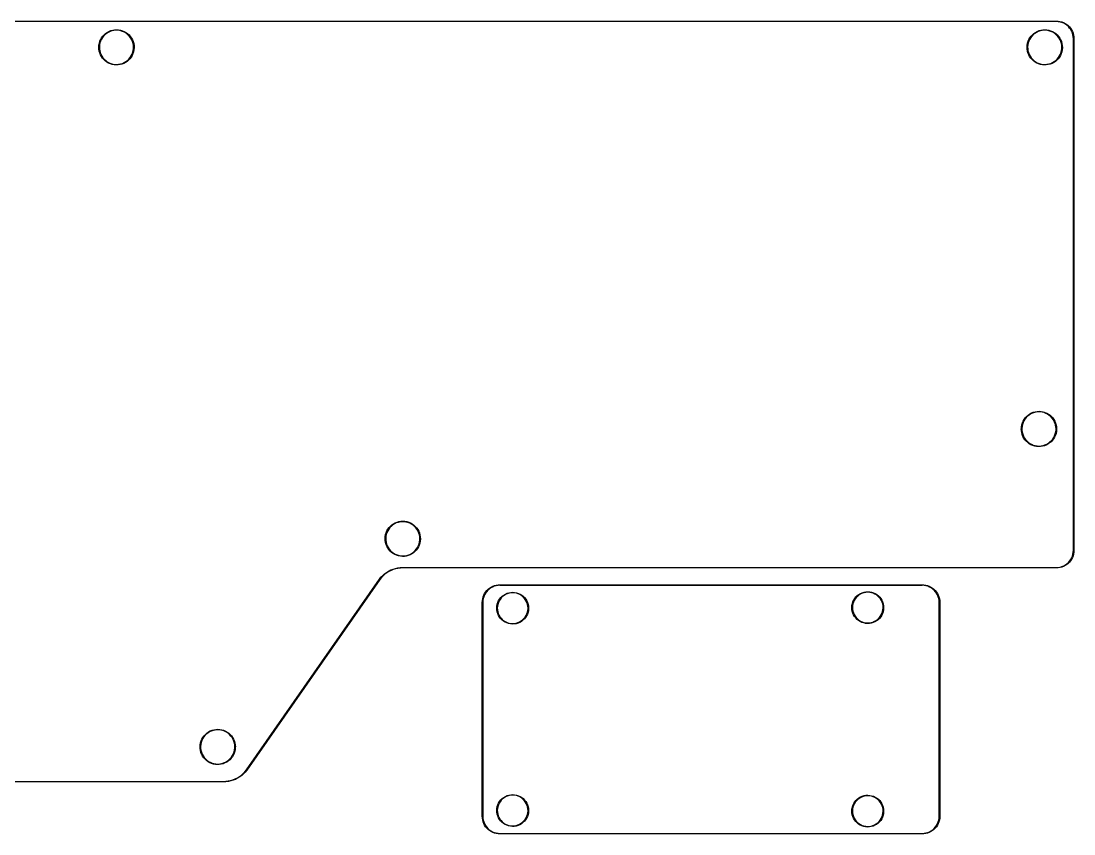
# Model space of a CAD drawing. Extents: x 26 to 390, y -198 to -57.
# Drawn here: x 208 to 390.1, y -198.1 to -57.5 of the extents above; entities that cross this region are included whole.
import ezdxf

# ---------------------------------------------------------------- set-up
doc = ezdxf.new("R2010")
doc.units = 0
doc.layers.add('BLACK', color=7, linetype='CONTINUOUS')

msp = doc.modelspace()

# ---------------------------------------------------------------- linework, layer by layer
at = {"layer": 'BLACK', "linetype": 'CONTINUOUS'}
for p, q in [((29, -57.45), (387, -57.45)), ((387, -57.55), (29, -57.55)), ((387, -57.45), (387.319, -57.4667)), ((387.01, -57.5459), (387, -57.55)), ((387.331, -57.5639), (387.01, -57.5459)), ((387.319, -57.4667), (387.634, -57.5166)), ((387.657, -57.6194), (387.331, -57.5639)), ((387.634, -57.5166), (387.943, -57.5993)), ((387.976, -57.7112), (387.657, -57.6194)), ((387.943, -57.5993), (388.241, -57.7137)), ((388.282, -57.838), (387.976, -57.7112)), ((388.241, -57.7137), (388.525, -57.8586)), ((388.572, -57.9982), (388.282, -57.838)), ((388.525, -57.8586), (388.793, -58.0325)), ((388.842, -58.19), (388.572, -57.9982)), ((388.793, -58.0325), (389.041, -58.2334)), ((389.089, -58.4107), (388.842, -58.19)), ((389.041, -58.2334), (389.267, -58.4592)), ((221.936, -60.3478), (222.136, -60.0723)), ((222.283, -60.0458), (222.074, -60.3135)), ((222.136, -60.0723), (222.366, -59.8209)), ((222.523, -59.804), (222.283, -60.0458)), ((222.366, -59.8209), (222.622, -59.5966)), ((222.788, -59.5913), (222.523, -59.804)), ((222.622, -59.5966), (222.902, -59.4022)), ((223.076, -59.4105), (222.788, -59.5913)), ((222.902, -59.4022), (223.201, -59.2403)), ((223.383, -59.2641), (223.076, -59.4105)), ((223.201, -59.2403), (223.517, -59.1127)), ((223.705, -59.1539), (223.383, -59.2641)), ((223.517, -59.1127), (223.845, -59.0211)), ((224.038, -59.0814), (223.705, -59.1539)), ((223.845, -59.0211), (224.181, -58.9667)), ((224.376, -59.0476), (224.038, -59.0814)), ((224.181, -58.9667), (224.521, -58.9501)), ((224.716, -59.0529), (224.376, -59.0476)), ((224.521, -58.9501), (224.861, -58.9715)), ((225.054, -59.0973), (224.716, -59.0529)), ((224.861, -58.9715), (225.196, -59.0306)), ((225.384, -59.1802), (225.054, -59.0973)), ((225.196, -59.0306), (225.523, -59.1267)), ((225.702, -59.3005), (225.384, -59.1802)), ((225.523, -59.1267), (225.837, -59.2587)), ((226.004, -59.4565), (225.702, -59.3005)), ((225.837, -59.2587), (226.134, -59.4248)), ((226.287, -59.6463), (226.004, -59.4565)), ((226.134, -59.4248), (226.411, -59.623)), ((226.545, -59.8672), (226.287, -59.6463)), ((226.411, -59.623), (226.664, -59.8509)), ((226.777, -60.1164), (226.545, -59.8672)), ((226.664, -59.8509), (226.89, -60.1055)), ((382.436, -60.3478), (382.636, -60.0723)), ((382.783, -60.0458), (382.574, -60.3135)), ((382.636, -60.0723), (382.866, -59.8209)), ((383.023, -59.804), (382.783, -60.0458)), ((382.866, -59.8209), (383.122, -59.5966)), ((383.288, -59.5913), (383.023, -59.804)), ((383.122, -59.5966), (383.402, -59.4022)), ((383.576, -59.4105), (383.288, -59.5913)), ((383.402, -59.4022), (383.701, -59.2403)), ((383.883, -59.2641), (383.576, -59.4105)), ((383.701, -59.2403), (384.017, -59.1127)), ((384.205, -59.1539), (383.883, -59.2641)), ((384.017, -59.1127), (384.345, -59.0211)), ((384.538, -59.0814), (384.205, -59.1539)), ((384.345, -59.0211), (384.681, -58.9667)), ((384.876, -59.0476), (384.538, -59.0814)), ((384.681, -58.9667), (385.021, -58.9501)), ((385.216, -59.0529), (384.876, -59.0476)), ((385.021, -58.9501), (385.361, -58.9715)), ((385.554, -59.0973), (385.216, -59.0529)), ((385.361, -58.9715), (385.696, -59.0306)), ((385.884, -59.1802), (385.554, -59.0973)), ((385.696, -59.0306), (386.023, -59.1267)), ((386.202, -59.3005), (385.884, -59.1802)), ((386.023, -59.1267), (386.337, -59.2587)), ((386.504, -59.4565), (386.202, -59.3005)), ((386.337, -59.2587), (386.634, -59.4248)), ((386.787, -59.6463), (386.504, -59.4565)), ((386.634, -59.4248), (386.911, -59.623)), ((387.045, -59.8672), (386.787, -59.6463)), ((386.911, -59.623), (387.164, -59.8509)), ((387.277, -60.1164), (387.045, -59.8672)), ((387.164, -59.8509), (387.39, -60.1055)), ((389.31, -58.6578), (389.089, -58.4107)), ((389.267, -58.4592), (389.468, -58.7073)), ((389.502, -58.928), (389.31, -58.6578)), ((389.468, -58.7073), (389.641, -58.975)), ((389.662, -59.218), (389.502, -58.928)), ((389.641, -58.975), (389.786, -59.2595)), ((389.789, -59.5241), (389.662, -59.218)), ((389.786, -59.2595), (389.901, -59.5575)), ((389.881, -59.8425), (389.789, -59.5241)), ((389.936, -60.1692), (389.881, -59.8425)), ((389.901, -59.5575), (389.983, -59.8659)), ((389.983, -59.8659), (390.033, -60.1812)), ((221.454, -61.9072), (221.474, -61.6177)), ((221.474, -61.6177), (221.536, -61.2828)), ((221.536, -61.2828), (221.634, -60.9568)), ((221.577, -61.5683), (221.546, -61.9072)), ((221.646, -61.2352), (221.577, -61.5683)), ((221.634, -60.9568), (221.768, -60.6439)), ((221.753, -60.9122), (221.646, -61.2352)), ((221.896, -60.6036), (221.753, -60.9122)), ((221.768, -60.6439), (221.936, -60.3478)), ((222.074, -60.3135), (221.896, -60.6036)), ((226.978, -60.3906), (226.777, -60.1164)), ((226.89, -60.1055), (227.087, -60.3837)), ((227.147, -60.6861), (226.978, -60.3906)), ((227.087, -60.3837), (227.251, -60.6821)), ((227.28, -60.999), (227.147, -60.6861)), ((227.251, -60.6821), (227.38, -60.997)), ((227.377, -61.3252), (227.28, -60.999)), ((227.435, -61.6604), (227.377, -61.3252)), ((227.38, -60.997), (227.474, -61.3243)), ((227.455, -62), (227.435, -61.6604)), ((227.474, -61.3243), (227.531, -61.66)), ((227.531, -61.66), (227.55, -62)), ((381.954, -61.9072), (381.974, -61.6177)), ((381.974, -61.6177), (382.036, -61.2828)), ((382.036, -61.2828), (382.134, -60.9568)), ((382.077, -61.5683), (382.046, -61.9072)), ((382.146, -61.2352), (382.077, -61.5683)), ((382.134, -60.9568), (382.268, -60.6439)), ((382.253, -60.9122), (382.146, -61.2352)), ((382.396, -60.6036), (382.253, -60.9122)), ((382.268, -60.6439), (382.436, -60.3478)), ((382.574, -60.3135), (382.396, -60.6036)), ((387.478, -60.3906), (387.277, -60.1164)), ((387.39, -60.1055), (387.587, -60.3837)), ((387.647, -60.6861), (387.478, -60.3906)), ((387.587, -60.3837), (387.751, -60.6821)), ((387.78, -60.999), (387.647, -60.6861)), ((387.751, -60.6821), (387.88, -60.997)), ((387.877, -61.3252), (387.78, -60.999)), ((387.935, -61.6604), (387.877, -61.3252)), ((387.88, -60.997), (387.974, -61.3243)), ((387.955, -62), (387.935, -61.6604)), ((387.974, -61.3243), (388.031, -61.66)), ((388.031, -61.66), (388.05, -62)), ((389.954, -60.4901), (389.936, -60.1692)), ((389.95, -60.5), (389.954, -60.4901)), ((389.95, -149), (389.95, -60.5)), ((390.033, -60.1812), (390.05, -60.5)), ((390.05, -60.5), (390.05, -149)), ((221.45, -61.9574), (221.454, -61.9072)), ((221.465, -62.2976), (221.45, -61.9574)), ((221.517, -62.6341), (221.465, -62.2976)), ((221.606, -62.9627), (221.517, -62.6341)), ((221.546, -61.9072), (221.555, -62.2473)), ((221.555, -62.2473), (221.603, -62.5841)), ((221.603, -62.5841), (221.69, -62.9131)), ((221.731, -63.2793), (221.606, -62.9627)), ((221.69, -62.9131), (221.813, -63.2301)), ((221.891, -63.58), (221.731, -63.2793)), ((221.813, -63.2301), (221.972, -63.5308)), ((222.084, -63.8609), (221.891, -63.58)), ((221.972, -63.5308), (222.165, -63.8111)), ((227.04, -63.6878), (226.836, -63.9605)), ((226.872, -63.7618), (227.059, -63.4775)), ((227.213, -63.3941), (227.04, -63.6878)), ((227.059, -63.4775), (227.212, -63.1736)), ((227.212, -63.1736), (227.329, -62.8541)), ((227.351, -63.0831), (227.213, -63.3941)), ((227.329, -62.8541), (227.408, -62.5233)), ((227.454, -62.7585), (227.351, -63.0831)), ((227.408, -62.5233), (227.449, -62.1855)), ((227.449, -62.1855), (227.455, -62)), ((227.52, -62.4245), (227.454, -62.7585)), ((227.549, -62.0852), (227.52, -62.4245)), ((227.55, -62), (227.549, -62.0852)), ((381.95, -61.9574), (381.954, -61.9072)), ((381.965, -62.2976), (381.95, -61.9574)), ((382.017, -62.6341), (381.965, -62.2976)), ((382.106, -62.9627), (382.017, -62.6341)), ((382.046, -61.9072), (382.055, -62.2473)), ((382.055, -62.2473), (382.103, -62.5841)), ((382.103, -62.5841), (382.19, -62.9131)), ((382.231, -63.2793), (382.106, -62.9627)), ((382.19, -62.9131), (382.313, -63.2301)), ((382.391, -63.58), (382.231, -63.2793)), ((382.313, -63.2301), (382.472, -63.5308)), ((382.584, -63.8609), (382.391, -63.58)), ((382.472, -63.5308), (382.665, -63.8111)), ((387.54, -63.6878), (387.336, -63.9605)), ((387.372, -63.7618), (387.559, -63.4775)), ((387.713, -63.3941), (387.54, -63.6878)), ((387.559, -63.4775), (387.712, -63.1736)), ((387.712, -63.1736), (387.829, -62.8541)), ((387.851, -63.0831), (387.713, -63.3941)), ((387.829, -62.8541), (387.908, -62.5233)), ((387.954, -62.7585), (387.851, -63.0831)), ((387.908, -62.5233), (387.949, -62.1855)), ((387.949, -62.1855), (387.955, -62)), ((388.02, -62.4245), (387.954, -62.7585)), ((388.049, -62.0852), (388.02, -62.4245)), ((388.05, -62), (388.049, -62.0852)), ((222.306, -64.1187), (222.084, -63.8609)), ((222.165, -63.8111), (222.389, -64.0675)), ((222.556, -64.3501), (222.306, -64.1187)), ((222.389, -64.0675), (222.64, -64.2965)), ((222.83, -64.5521), (222.556, -64.3501)), ((222.64, -64.2965), (222.917, -64.495)), ((223.125, -64.7224), (222.83, -64.5521)), ((222.917, -64.495), (223.214, -64.6604)), ((223.437, -64.8587), (223.125, -64.7224)), ((223.214, -64.6604), (223.528, -64.7906)), ((223.762, -64.9594), (223.437, -64.8587)), ((223.528, -64.7906), (223.855, -64.8838)), ((224.097, -65.0232), (223.762, -64.9594)), ((223.855, -64.8838), (224.191, -64.9388)), ((224.436, -65.0493), (224.097, -65.0232)), ((224.191, -64.9388), (224.531, -64.9548)), ((224.776, -65.0374), (224.436, -65.0493)), ((224.531, -64.9548), (224.87, -64.9317)), ((225.113, -64.9877), (224.776, -65.0374)), ((224.87, -64.9317), (225.205, -64.8697)), ((225.443, -64.9007), (225.113, -64.9877)), ((225.205, -64.8697), (225.53, -64.7697)), ((225.76, -64.7776), (225.443, -64.9007)), ((225.53, -64.7697), (225.842, -64.6329)), ((226.062, -64.6198), (225.76, -64.7776)), ((225.842, -64.6329), (226.135, -64.4613)), ((226.344, -64.4294), (226.062, -64.6198)), ((226.135, -64.4613), (226.407, -64.257)), ((226.603, -64.2087), (226.344, -64.4294)), ((226.407, -64.257), (226.654, -64.0228)), ((226.836, -63.9605), (226.603, -64.2087)), ((226.654, -64.0228), (226.872, -63.7618)), ((382.806, -64.1187), (382.584, -63.8609)), ((382.665, -63.8111), (382.889, -64.0675)), ((383.056, -64.3501), (382.806, -64.1187)), ((382.889, -64.0675), (383.14, -64.2965)), ((383.33, -64.5521), (383.056, -64.3501)), ((383.14, -64.2965), (383.417, -64.495)), ((383.625, -64.7224), (383.33, -64.5521)), ((383.417, -64.495), (383.714, -64.6604)), ((383.937, -64.8587), (383.625, -64.7224)), ((383.714, -64.6604), (384.028, -64.7906)), ((384.262, -64.9594), (383.937, -64.8587)), ((384.028, -64.7906), (384.355, -64.8838)), ((384.597, -65.0232), (384.262, -64.9594)), ((384.355, -64.8838), (384.691, -64.9388)), ((384.936, -65.0493), (384.597, -65.0232)), ((384.691, -64.9388), (385.031, -64.9548)), ((385.276, -65.0374), (384.936, -65.0493)), ((385.031, -64.9548), (385.37, -64.9317)), ((385.613, -64.9877), (385.276, -65.0374)), ((385.37, -64.9317), (385.705, -64.8697)), ((385.943, -64.9007), (385.613, -64.9877)), ((385.705, -64.8697), (386.03, -64.7697)), ((386.26, -64.7776), (385.943, -64.9007)), ((386.03, -64.7697), (386.342, -64.6329)), ((386.562, -64.6198), (386.26, -64.7776)), ((386.342, -64.6329), (386.635, -64.4613)), ((386.844, -64.4294), (386.562, -64.6198)), ((386.635, -64.4613), (386.907, -64.257)), ((387.103, -64.2087), (386.844, -64.4294)), ((386.907, -64.257), (387.154, -64.0228)), ((387.336, -63.9605), (387.103, -64.2087)), ((387.154, -64.0228), (387.372, -63.7618)), ((381.866, -125.821), (382.122, -125.597)), ((382.288, -125.591), (382.023, -125.804)), ((382.122, -125.597), (382.402, -125.402)), ((382.576, -125.411), (382.288, -125.591)), ((382.402, -125.402), (382.701, -125.24)), ((382.883, -125.264), (382.576, -125.411)), ((382.701, -125.24), (383.017, -125.113)), ((383.205, -125.154), (382.883, -125.264)), ((383.017, -125.113), (383.345, -125.021)), ((383.538, -125.081), (383.205, -125.154)), ((383.345, -125.021), (383.681, -124.967)), ((383.876, -125.048), (383.538, -125.081)), ((383.681, -124.967), (384.021, -124.95)), ((384.216, -125.053), (383.876, -125.048)), ((384.021, -124.95), (384.361, -124.971)), ((384.554, -125.097), (384.216, -125.053)), ((384.361, -124.971), (384.696, -125.031)), ((384.884, -125.18), (384.554, -125.097)), ((384.696, -125.031), (385.023, -125.127)), ((385.202, -125.3), (384.884, -125.18)), ((385.023, -125.127), (385.337, -125.259)), ((385.504, -125.457), (385.202, -125.3)), ((385.337, -125.259), (385.634, -125.425)), ((385.787, -125.646), (385.504, -125.457)), ((385.634, -125.425), (385.911, -125.623)), ((380.974, -127.618), (381.036, -127.283)), ((381.036, -127.283), (381.134, -126.957)), ((381.146, -127.235), (381.077, -127.568)), ((381.134, -126.957), (381.268, -126.644)), ((381.253, -126.912), (381.146, -127.235)), ((381.396, -126.604), (381.253, -126.912)), ((381.268, -126.644), (381.436, -126.348)), ((381.574, -126.314), (381.396, -126.604)), ((381.436, -126.348), (381.636, -126.072)), ((381.783, -126.046), (381.574, -126.314)), ((381.636, -126.072), (381.866, -125.821)), ((382.023, -125.804), (381.783, -126.046)), ((386.045, -125.867), (385.787, -125.646)), ((385.911, -125.623), (386.164, -125.851)), ((386.277, -126.116), (386.045, -125.867)), ((386.164, -125.851), (386.39, -126.105)), ((386.478, -126.391), (386.277, -126.116)), ((386.39, -126.105), (386.587, -126.384)), ((386.647, -126.686), (386.478, -126.391)), ((386.587, -126.384), (386.751, -126.682)), ((386.78, -126.999), (386.647, -126.686)), ((386.751, -126.682), (386.88, -126.997)), ((386.877, -127.325), (386.78, -126.999)), ((386.935, -127.66), (386.877, -127.325)), ((386.88, -126.997), (386.974, -127.324)), ((386.974, -127.324), (387.031, -127.66)), ((380.95, -127.957), (380.954, -127.907)), ((380.965, -128.298), (380.95, -127.957)), ((380.954, -127.907), (380.974, -127.618)), ((381.017, -128.634), (380.965, -128.298)), ((381.106, -128.963), (381.017, -128.634)), ((381.077, -127.568), (381.046, -127.907)), ((381.046, -127.907), (381.055, -128.247)), ((381.055, -128.247), (381.103, -128.584)), ((381.103, -128.584), (381.19, -128.913)), ((381.231, -129.279), (381.106, -128.963)), ((381.19, -128.913), (381.313, -129.23)), ((381.313, -129.23), (381.472, -129.531)), ((386.559, -129.477), (386.712, -129.174)), ((386.712, -129.174), (386.829, -128.854)), ((386.851, -129.083), (386.713, -129.394)), ((386.829, -128.854), (386.908, -128.523)), ((386.954, -128.759), (386.851, -129.083)), ((386.908, -128.523), (386.949, -128.186)), ((386.955, -128), (386.935, -127.66)), ((386.949, -128.186), (386.955, -128)), ((387.02, -128.424), (386.954, -128.759)), ((387.049, -128.085), (387.02, -128.424)), ((387.031, -127.66), (387.05, -128)), ((387.05, -128), (387.049, -128.085)), ((381.391, -129.58), (381.231, -129.279)), ((381.584, -129.861), (381.391, -129.58)), ((381.472, -129.531), (381.665, -129.811)), ((381.806, -130.119), (381.584, -129.861)), ((381.665, -129.811), (381.889, -130.068)), ((382.056, -130.35), (381.806, -130.119)), ((381.889, -130.068), (382.14, -130.296)), ((382.33, -130.552), (382.056, -130.35)), ((382.14, -130.296), (382.417, -130.495)), ((382.625, -130.722), (382.33, -130.552)), ((382.417, -130.495), (382.714, -130.66)), ((382.937, -130.859), (382.625, -130.722)), ((382.714, -130.66), (383.028, -130.791)), ((383.262, -130.959), (382.937, -130.859)), ((383.028, -130.791), (383.355, -130.884)), ((383.597, -131.023), (383.262, -130.959)), ((383.355, -130.884), (383.691, -130.939)), ((383.936, -131.049), (383.597, -131.023)), ((383.691, -130.939), (384.031, -130.955)), ((384.276, -131.037), (383.936, -131.049)), ((384.031, -130.955), (384.37, -130.932)), ((384.613, -130.988), (384.276, -131.037)), ((384.37, -130.932), (384.705, -130.87)), ((384.943, -130.901), (384.613, -130.988)), ((384.705, -130.87), (385.03, -130.77)), ((385.26, -130.778), (384.943, -130.901)), ((385.03, -130.77), (385.342, -130.633)), ((385.562, -130.62), (385.26, -130.778)), ((385.342, -130.633), (385.635, -130.461)), ((385.844, -130.429), (385.562, -130.62)), ((385.635, -130.461), (385.907, -130.257)), ((386.103, -130.209), (385.844, -130.429)), ((385.907, -130.257), (386.154, -130.023)), ((386.336, -129.961), (386.103, -130.209)), ((386.154, -130.023), (386.372, -129.762)), ((386.54, -129.688), (386.336, -129.961)), ((386.372, -129.762), (386.559, -129.477)), ((386.713, -129.394), (386.54, -129.688)), ((271.396, -145.604), (271.253, -145.912)), ((271.268, -145.644), (271.436, -145.348)), ((271.574, -145.314), (271.396, -145.604)), ((271.436, -145.348), (271.636, -145.072)), ((271.783, -145.046), (271.574, -145.314)), ((271.636, -145.072), (271.866, -144.821)), ((272.023, -144.804), (271.783, -145.046)), ((271.866, -144.821), (272.122, -144.597)), ((272.288, -144.591), (272.023, -144.804)), ((272.122, -144.597), (272.402, -144.402)), ((272.576, -144.411), (272.288, -144.591)), ((272.402, -144.402), (272.701, -144.24)), ((272.883, -144.264), (272.576, -144.411)), ((272.701, -144.24), (273.017, -144.113)), ((273.205, -144.154), (272.883, -144.264)), ((273.017, -144.113), (273.345, -144.021)), ((273.538, -144.081), (273.205, -144.154)), ((273.345, -144.021), (273.681, -143.967)), ((273.876, -144.048), (273.538, -144.081)), ((273.681, -143.967), (274.021, -143.95)), ((274.216, -144.053), (273.876, -144.048)), ((274.021, -143.95), (274.361, -143.971)), ((274.554, -144.097), (274.216, -144.053)), ((274.361, -143.971), (274.696, -144.031)), ((274.884, -144.18), (274.554, -144.097)), ((274.696, -144.031), (275.023, -144.127)), ((275.202, -144.3), (274.884, -144.18)), ((275.023, -144.127), (275.337, -144.259)), ((275.504, -144.457), (275.202, -144.3)), ((275.337, -144.259), (275.634, -144.425)), ((275.787, -144.646), (275.504, -144.457)), ((275.634, -144.425), (275.911, -144.623)), ((276.045, -144.867), (275.787, -144.646)), ((275.911, -144.623), (276.164, -144.851)), ((276.277, -145.116), (276.045, -144.867)), ((276.164, -144.851), (276.39, -145.105)), ((276.478, -145.391), (276.277, -145.116)), ((276.39, -145.105), (276.587, -145.384)), ((276.647, -145.686), (276.478, -145.391)), ((276.587, -145.384), (276.751, -145.682)), ((270.95, -146.957), (270.954, -146.907)), ((270.965, -147.298), (270.95, -146.957)), ((270.954, -146.907), (270.974, -146.618)), ((271.017, -147.634), (270.965, -147.298)), ((270.974, -146.618), (271.036, -146.283)), ((271.036, -146.283), (271.134, -145.957)), ((271.077, -146.568), (271.046, -146.907)), ((271.046, -146.907), (271.055, -147.247)), ((271.055, -147.247), (271.103, -147.584)), ((271.146, -146.235), (271.077, -146.568)), ((271.134, -145.957), (271.268, -145.644)), ((271.253, -145.912), (271.146, -146.235)), ((276.78, -145.999), (276.647, -145.686)), ((276.751, -145.682), (276.88, -145.997)), ((276.877, -146.325), (276.78, -145.999)), ((276.935, -146.66), (276.877, -146.325)), ((276.88, -145.997), (276.974, -146.324)), ((276.908, -147.523), (276.949, -147.186)), ((276.955, -147), (276.935, -146.66)), ((276.949, -147.186), (276.955, -147)), ((277.02, -147.424), (276.954, -147.759)), ((276.974, -146.324), (277.031, -146.66)), ((277.049, -147.085), (277.02, -147.424)), ((277.031, -146.66), (277.05, -147)), ((277.05, -147), (277.049, -147.085)), ((271.106, -147.963), (271.017, -147.634)), ((271.103, -147.584), (271.19, -147.913)), ((271.231, -148.279), (271.106, -147.963)), ((271.19, -147.913), (271.313, -148.23)), ((271.391, -148.58), (271.231, -148.279)), ((271.313, -148.23), (271.472, -148.531)), ((271.584, -148.861), (271.391, -148.58)), ((271.472, -148.531), (271.665, -148.811)), ((271.806, -149.119), (271.584, -148.861)), ((271.665, -148.811), (271.889, -149.068)), ((272.056, -149.35), (271.806, -149.119)), ((271.889, -149.068), (272.14, -149.296)), ((275.635, -149.461), (275.907, -149.257)), ((276.103, -149.209), (275.844, -149.429)), ((275.907, -149.257), (276.154, -149.023)), ((276.336, -148.961), (276.103, -149.209)), ((276.154, -149.023), (276.372, -148.762)), ((276.54, -148.688), (276.336, -148.961)), ((276.372, -148.762), (276.559, -148.477)), ((276.713, -148.394), (276.54, -148.688)), ((276.559, -148.477), (276.712, -148.174)), ((276.712, -148.174), (276.829, -147.854)), ((276.851, -148.083), (276.713, -148.394)), ((276.829, -147.854), (276.908, -147.523)), ((276.954, -147.759), (276.851, -148.083)), ((389.936, -149.331), (389.954, -149.01)), ((389.954, -149.01), (389.95, -149)), ((390.05, -149), (390.033, -149.319)), ((272.33, -149.552), (272.056, -149.35)), ((272.14, -149.296), (272.417, -149.495)), ((272.625, -149.722), (272.33, -149.552)), ((272.417, -149.495), (272.714, -149.66)), ((272.937, -149.859), (272.625, -149.722)), ((272.714, -149.66), (273.028, -149.791)), ((273.262, -149.959), (272.937, -149.859)), ((273.028, -149.791), (273.355, -149.884)), ((273.597, -150.023), (273.262, -149.959)), ((273.355, -149.884), (273.691, -149.939)), ((273.936, -150.049), (273.597, -150.023)), ((273.691, -149.939), (274.031, -149.955)), ((274.276, -150.037), (273.936, -150.049)), ((274.031, -149.955), (274.37, -149.932)), ((274.613, -149.988), (274.276, -150.037)), ((274.37, -149.932), (274.705, -149.87)), ((274.943, -149.901), (274.613, -149.988)), ((274.705, -149.87), (275.03, -149.77)), ((275.26, -149.778), (274.943, -149.901)), ((275.03, -149.77), (275.342, -149.633)), ((275.562, -149.62), (275.26, -149.778)), ((275.342, -149.633), (275.635, -149.461)), ((275.844, -149.429), (275.562, -149.62)), ((388.842, -151.31), (389.089, -151.089)), ((389.267, -151.041), (389.041, -151.267)), ((389.089, -151.089), (389.31, -150.842)), ((389.468, -150.793), (389.267, -151.041)), ((389.31, -150.842), (389.502, -150.572)), ((389.641, -150.525), (389.468, -150.793)), ((389.502, -150.572), (389.662, -150.282)), ((389.786, -150.241), (389.641, -150.525)), ((389.662, -150.282), (389.789, -149.976)), ((389.901, -149.943), (389.786, -150.241)), ((389.789, -149.976), (389.881, -149.657)), ((389.881, -149.657), (389.936, -149.331)), ((389.983, -149.634), (389.901, -149.943)), ((390.033, -149.319), (389.983, -149.634)), ((270.847, -153.056), (271.19, -152.804)), ((271.243, -152.883), (270.906, -153.13)), ((271.19, -152.804), (271.553, -152.582)), ((271.6, -152.666), (271.243, -152.883)), ((271.553, -152.582), (271.934, -152.392)), ((271.973, -152.479), (271.6, -152.666)), ((271.934, -152.392), (272.329, -152.234)), ((272.361, -152.325), (271.973, -152.479)), ((272.329, -152.234), (272.736, -152.111)), ((272.76, -152.203), (272.361, -152.325)), ((272.736, -152.111), (273.153, -152.022)), ((273.169, -152.116), (272.76, -152.203)), ((273.153, -152.022), (273.575, -151.968)), ((273.583, -152.063), (273.169, -152.116)), ((273.575, -151.968), (274, -151.95)), ((273.99, -152.046), (273.583, -152.063)), ((274, -152.05), (273.99, -152.046)), ((274, -151.95), (387, -151.95)), ((387, -152.05), (274, -152.05)), ((387, -151.95), (387.01, -151.954)), ((387.319, -152.033), (387, -152.05)), ((387.01, -151.954), (387.331, -151.936)), ((387.634, -151.983), (387.319, -152.033)), ((387.331, -151.936), (387.657, -151.881)), ((387.943, -151.901), (387.634, -151.983)), ((387.657, -151.881), (387.976, -151.789)), ((388.241, -151.786), (387.943, -151.901)), ((387.976, -151.789), (388.282, -151.662)), ((388.525, -151.641), (388.241, -151.786)), ((388.282, -151.662), (388.572, -151.502)), ((388.793, -151.468), (388.525, -151.641)), ((388.572, -151.502), (388.842, -151.31)), ((389.041, -151.267), (388.793, -151.468)), ((246.959, -186.971), (269.959, -153.971)), ((270.041, -154.029), (247.041, -187.029)), ((269.959, -153.971), (269.96, -153.971)), ((269.96, -153.97), (270.229, -153.641)), ((269.96, -153.971), (269.96, -153.97)), ((270.043, -154.019), (270.041, -154.029)), ((270.301, -153.704), (270.043, -154.019)), ((270.229, -153.641), (270.526, -153.335)), ((270.592, -153.404), (270.301, -153.704)), ((270.526, -153.335), (270.847, -153.056)), ((270.906, -153.13), (270.592, -153.404)), ((288.014, -156.759), (288.159, -156.475)), ((288.298, -156.428), (288.138, -156.718)), ((288.159, -156.475), (288.332, -156.207)), ((288.49, -156.158), (288.298, -156.428)), ((288.332, -156.207), (288.533, -155.959)), ((288.711, -155.911), (288.49, -156.158)), ((288.533, -155.959), (288.759, -155.733)), ((288.958, -155.69), (288.711, -155.911)), ((288.759, -155.733), (289.007, -155.532)), ((289.228, -155.498), (288.958, -155.69)), ((289.007, -155.532), (289.275, -155.359)), ((289.518, -155.338), (289.228, -155.498)), ((289.275, -155.359), (289.559, -155.214)), ((289.824, -155.211), (289.518, -155.338)), ((289.559, -155.214), (289.857, -155.099)), ((290.143, -155.119), (289.824, -155.211)), ((289.857, -155.099), (290.166, -155.017)), ((290.469, -155.064), (290.143, -155.119)), ((290.166, -155.017), (290.481, -154.967)), ((290.79, -155.046), (290.469, -155.064)), ((290.481, -154.967), (290.8, -154.95)), ((290.8, -155.05), (290.79, -155.046)), ((290.8, -154.95), (363.8, -154.95)), ((363.8, -155.05), (290.8, -155.05)), ((291.454, -156.726), (291.739, -156.556)), ((291.739, -156.556), (292.041, -156.422)), ((292.075, -156.512), (291.782, -156.641)), ((292.041, -156.422), (292.358, -156.326)), ((292.38, -156.419), (292.075, -156.512)), ((292.358, -156.326), (292.684, -156.268)), ((292.695, -156.363), (292.38, -156.419)), ((292.684, -156.268), (293.014, -156.25)), ((293.014, -156.345), (292.695, -156.363)), ((293.014, -156.25), (293.345, -156.272)), ((293.333, -156.366), (293.014, -156.345)), ((293.647, -156.425), (293.333, -156.366)), ((293.345, -156.272), (293.67, -156.333)), ((293.951, -156.521), (293.647, -156.425)), ((293.67, -156.333), (293.986, -156.433)), ((294.242, -156.654), (293.951, -156.521)), ((293.986, -156.433), (294.287, -156.57)), ((352.854, -156.626), (353.139, -156.456)), ((353.182, -156.541), (352.908, -156.704)), ((353.139, -156.456), (353.441, -156.322)), ((353.475, -156.412), (353.182, -156.541)), ((353.441, -156.322), (353.758, -156.226)), ((353.78, -156.319), (353.475, -156.412)), ((353.758, -156.226), (354.084, -156.168)), ((354.095, -156.263), (353.78, -156.319)), ((354.084, -156.168), (354.414, -156.15)), ((354.414, -156.245), (354.095, -156.263)), ((354.414, -156.15), (354.745, -156.172)), ((354.733, -156.266), (354.414, -156.245)), ((355.047, -156.325), (354.733, -156.266)), ((354.745, -156.172), (355.07, -156.233)), ((355.351, -156.421), (355.047, -156.325)), ((355.07, -156.233), (355.386, -156.333)), ((355.642, -156.554), (355.351, -156.421)), ((355.386, -156.333), (355.687, -156.47)), ((355.915, -156.72), (355.642, -156.554)), ((355.687, -156.47), (355.969, -156.642)), ((363.8, -154.95), (364.119, -154.967)), ((363.81, -155.046), (363.8, -155.05)), ((364.131, -155.064), (363.81, -155.046)), ((364.119, -154.967), (364.434, -155.017)), ((364.457, -155.119), (364.131, -155.064)), ((364.434, -155.017), (364.743, -155.099)), ((364.776, -155.211), (364.457, -155.119)), ((364.743, -155.099), (365.041, -155.214)), ((365.082, -155.338), (364.776, -155.211)), ((365.041, -155.214), (365.325, -155.359)), ((365.372, -155.498), (365.082, -155.338)), ((365.325, -155.359), (365.593, -155.532)), ((365.642, -155.69), (365.372, -155.498)), ((365.593, -155.532), (365.841, -155.733)), ((365.889, -155.911), (365.642, -155.69)), ((365.841, -155.733), (366.067, -155.959)), ((366.11, -156.158), (365.889, -155.911)), ((366.067, -155.959), (366.268, -156.207)), ((366.302, -156.428), (366.11, -156.158)), ((366.268, -156.207), (366.441, -156.475)), ((366.462, -156.718), (366.302, -156.428)), ((366.441, -156.475), (366.586, -156.759)), ((287.75, -158), (287.767, -157.681)), ((287.75, -195), (287.75, -158)), ((287.767, -157.681), (287.817, -157.366)), ((287.817, -157.366), (287.899, -157.057)), ((287.864, -157.669), (287.846, -157.99)), ((287.846, -157.99), (287.85, -158)), ((287.85, -158), (287.85, -195)), ((287.919, -157.343), (287.864, -157.669)), ((287.899, -157.057), (288.014, -156.759)), ((288.011, -157.024), (287.919, -157.343)), ((288.138, -156.718), (288.011, -157.024)), ((290.274, -158.641), (290.336, -158.316)), ((290.336, -158.316), (290.438, -158.001)), ((290.429, -158.34), (290.368, -158.653)), ((290.527, -158.036), (290.429, -158.34)), ((290.438, -158.001), (290.576, -157.7)), ((290.66, -157.745), (290.527, -158.036)), ((290.576, -157.7), (290.75, -157.419)), ((290.828, -157.473), (290.66, -157.745)), ((290.75, -157.419), (290.956, -157.16)), ((291.027, -157.224), (290.828, -157.473)), ((290.956, -157.16), (291.192, -156.928)), ((291.255, -156.999), (291.027, -157.224)), ((291.192, -156.928), (291.454, -156.726)), ((291.508, -156.804), (291.255, -156.999)), ((291.782, -156.641), (291.508, -156.804)), ((294.515, -156.82), (294.242, -156.654)), ((294.287, -156.57), (294.569, -156.742)), ((294.766, -157.018), (294.515, -156.82)), ((294.569, -156.742), (294.829, -156.947)), ((294.991, -157.244), (294.766, -157.018)), ((294.829, -156.947), (295.063, -157.181)), ((295.188, -157.496), (294.991, -157.244)), ((295.063, -157.181), (295.266, -157.442)), ((295.353, -157.77), (295.188, -157.496)), ((295.266, -157.442), (295.437, -157.726)), ((295.483, -158.062), (295.353, -157.77)), ((295.437, -157.726), (295.572, -158.028)), ((295.578, -158.367), (295.483, -158.062)), ((295.572, -158.028), (295.671, -158.344)), ((295.636, -158.681), (295.578, -158.367)), ((295.671, -158.344), (295.73, -158.67)), ((351.674, -158.541), (351.736, -158.216)), ((351.736, -158.216), (351.838, -157.901)), ((351.829, -158.24), (351.768, -158.553)), ((351.927, -157.936), (351.829, -158.24)), ((351.838, -157.901), (351.976, -157.6)), ((352.06, -157.645), (351.927, -157.936)), ((351.976, -157.6), (352.15, -157.319)), ((352.228, -157.373), (352.06, -157.645)), ((352.15, -157.319), (352.356, -157.06)), ((352.427, -157.124), (352.228, -157.373)), ((352.356, -157.06), (352.592, -156.828)), ((352.655, -156.899), (352.427, -157.124)), ((352.592, -156.828), (352.854, -156.626)), ((352.908, -156.704), (352.655, -156.899)), ((356.166, -156.918), (355.915, -156.72)), ((355.969, -156.642), (356.229, -156.847)), ((356.391, -157.144), (356.166, -156.918)), ((356.229, -156.847), (356.463, -157.081)), ((356.588, -157.396), (356.391, -157.144)), ((356.463, -157.081), (356.666, -157.342)), ((356.753, -157.67), (356.588, -157.396)), ((356.666, -157.342), (356.837, -157.626)), ((356.883, -157.962), (356.753, -157.67)), ((356.837, -157.626), (356.972, -157.928)), ((356.978, -158.267), (356.883, -157.962)), ((356.972, -157.928), (357.071, -158.244)), ((357.036, -158.581), (356.978, -158.267)), ((357.071, -158.244), (357.13, -158.57)), ((366.589, -157.024), (366.462, -156.718)), ((366.586, -156.759), (366.701, -157.057)), ((366.681, -157.343), (366.589, -157.024)), ((366.736, -157.669), (366.681, -157.343)), ((366.701, -157.057), (366.783, -157.366)), ((366.754, -157.99), (366.736, -157.669)), ((366.75, -158), (366.754, -157.99)), ((366.75, -195), (366.75, -158)), ((366.783, -157.366), (366.833, -157.681)), ((366.833, -157.681), (366.85, -158)), ((366.85, -158), (366.85, -195)), ((290.25, -158.971), (290.274, -158.641)), ((290.25, -158.972), (290.25, -158.971)), ((290.267, -159.302), (290.25, -158.972)), ((290.323, -159.628), (290.267, -159.302)), ((290.417, -159.945), (290.323, -159.628)), ((290.368, -158.653), (290.345, -158.972)), ((290.345, -158.972), (290.361, -159.291)), ((290.361, -159.291), (290.415, -159.606)), ((290.415, -159.606), (290.507, -159.912)), ((290.55, -160.248), (290.417, -159.945)), ((290.507, -159.912), (290.635, -160.205)), ((295.326, -160.279), (295.463, -159.99)), ((295.552, -160.026), (295.41, -160.325)), ((295.463, -159.99), (295.564, -159.687)), ((295.656, -159.712), (295.552, -160.026)), ((295.564, -159.687), (295.628, -159.374)), ((295.628, -159.374), (295.654, -159.056)), ((295.655, -159), (295.636, -158.681)), ((295.654, -159.056), (295.655, -159)), ((295.723, -159.387), (295.656, -159.712)), ((295.749, -159.058), (295.723, -159.387)), ((295.73, -158.67), (295.75, -159)), ((295.75, -159), (295.749, -159.058)), ((351.65, -158.871), (351.674, -158.541)), ((351.65, -158.872), (351.65, -158.871)), ((351.667, -159.202), (351.65, -158.872)), ((351.723, -159.528), (351.667, -159.202)), ((351.817, -159.845), (351.723, -159.528)), ((351.768, -158.553), (351.745, -158.872)), ((351.745, -158.872), (351.761, -159.191)), ((351.761, -159.191), (351.815, -159.506)), ((351.815, -159.506), (351.907, -159.812)), ((351.95, -160.148), (351.817, -159.845)), ((351.907, -159.812), (352.035, -160.105)), ((352.117, -160.434), (351.95, -160.148)), ((352.035, -160.105), (352.196, -160.381)), ((356.556, -160.449), (356.726, -160.179)), ((356.726, -160.179), (356.863, -159.89)), ((356.952, -159.926), (356.81, -160.225)), ((356.863, -159.89), (356.964, -159.587)), ((357.056, -159.612), (356.952, -159.926)), ((356.964, -159.587), (357.028, -159.274)), ((357.028, -159.274), (357.054, -158.956)), ((357.055, -158.9), (357.036, -158.581)), ((357.054, -158.956), (357.055, -158.9)), ((357.123, -159.287), (357.056, -159.612)), ((357.149, -158.958), (357.123, -159.287)), ((357.13, -158.57), (357.15, -158.9)), ((357.15, -158.9), (357.149, -158.958)), ((290.717, -160.534), (290.55, -160.248)), ((290.635, -160.205), (290.796, -160.481)), ((290.918, -160.797), (290.717, -160.534)), ((290.796, -160.481), (290.99, -160.735)), ((291.149, -161.034), (290.918, -160.797)), ((290.99, -160.735), (291.213, -160.964)), ((291.407, -161.242), (291.149, -161.034)), ((291.213, -160.964), (291.462, -161.164)), ((291.688, -161.417), (291.407, -161.242)), ((291.462, -161.164), (291.733, -161.333)), ((291.988, -161.557), (291.688, -161.417)), ((291.733, -161.333), (292.023, -161.468)), ((292.302, -161.66), (291.988, -161.557)), ((292.023, -161.468), (292.326, -161.568)), ((292.627, -161.725), (292.302, -161.66)), ((292.326, -161.568), (292.64, -161.63)), ((292.957, -161.75), (292.627, -161.725)), ((292.64, -161.63), (292.958, -161.655)), ((293.287, -161.735), (292.957, -161.75)), ((292.958, -161.655), (293.278, -161.64)), ((293.278, -161.64), (293.593, -161.588)), ((293.614, -161.681), (293.287, -161.735)), ((293.593, -161.588), (293.899, -161.498)), ((293.932, -161.587), (293.614, -161.681)), ((293.899, -161.498), (294.193, -161.372)), ((294.236, -161.457), (293.932, -161.587)), ((294.193, -161.372), (294.469, -161.211)), ((294.522, -161.291), (294.236, -161.457)), ((294.469, -161.211), (294.724, -161.019)), ((294.786, -161.091), (294.522, -161.291)), ((294.724, -161.019), (294.954, -160.797)), ((295.024, -160.861), (294.786, -161.091)), ((294.954, -160.797), (295.156, -160.549)), ((295.233, -160.605), (295.024, -160.861)), ((295.156, -160.549), (295.326, -160.279)), ((295.41, -160.325), (295.233, -160.605)), ((352.318, -160.697), (352.117, -160.434)), ((352.196, -160.381), (352.39, -160.635)), ((352.549, -160.934), (352.318, -160.697)), ((352.39, -160.635), (352.613, -160.864)), ((352.807, -161.142), (352.549, -160.934)), ((352.613, -160.864), (352.862, -161.064)), ((353.088, -161.317), (352.807, -161.142)), ((352.862, -161.064), (353.133, -161.233)), ((353.388, -161.457), (353.088, -161.317)), ((353.133, -161.233), (353.423, -161.368)), ((353.702, -161.56), (353.388, -161.457)), ((353.423, -161.368), (353.726, -161.468)), ((354.027, -161.625), (353.702, -161.56)), ((353.726, -161.468), (354.04, -161.53)), ((354.357, -161.65), (354.027, -161.625)), ((354.04, -161.53), (354.358, -161.555)), ((354.687, -161.635), (354.357, -161.65)), ((354.358, -161.555), (354.678, -161.54)), ((354.678, -161.54), (354.993, -161.488)), ((355.014, -161.581), (354.687, -161.635)), ((354.993, -161.488), (355.299, -161.398)), ((355.332, -161.487), (355.014, -161.581)), ((355.299, -161.398), (355.593, -161.272)), ((355.636, -161.357), (355.332, -161.487)), ((355.593, -161.272), (355.869, -161.111)), ((355.922, -161.191), (355.636, -161.357)), ((355.869, -161.111), (356.124, -160.919)), ((356.186, -160.991), (355.922, -161.191)), ((356.124, -160.919), (356.354, -160.697)), ((356.424, -160.761), (356.186, -160.991)), ((356.354, -160.697), (356.556, -160.449)), ((356.633, -160.505), (356.424, -160.761)), ((356.81, -160.225), (356.633, -160.505)), ((240.701, -180.24), (241.017, -180.113)), ((241.205, -180.154), (240.883, -180.264)), ((241.017, -180.113), (241.345, -180.021)), ((241.538, -180.081), (241.205, -180.154)), ((241.345, -180.021), (241.681, -179.967)), ((241.876, -180.048), (241.538, -180.081)), ((241.681, -179.967), (242.021, -179.95)), ((242.216, -180.053), (241.876, -180.048)), ((242.021, -179.95), (242.361, -179.971)), ((242.554, -180.097), (242.216, -180.053)), ((242.361, -179.971), (242.696, -180.031)), ((242.884, -180.18), (242.554, -180.097)), ((242.696, -180.031), (243.023, -180.127)), ((243.202, -180.3), (242.884, -180.18)), ((243.023, -180.127), (243.337, -180.259)), ((239.036, -182.283), (239.134, -181.957)), ((239.134, -181.957), (239.268, -181.644)), ((239.253, -181.912), (239.146, -182.235)), ((239.396, -181.604), (239.253, -181.912)), ((239.268, -181.644), (239.436, -181.348)), ((239.574, -181.314), (239.396, -181.604)), ((239.436, -181.348), (239.636, -181.072)), ((239.783, -181.046), (239.574, -181.314)), ((239.636, -181.072), (239.866, -180.821)), ((240.023, -180.804), (239.783, -181.046)), ((239.866, -180.821), (240.122, -180.597)), ((240.288, -180.591), (240.023, -180.804)), ((240.122, -180.597), (240.402, -180.402)), ((240.576, -180.411), (240.288, -180.591)), ((240.402, -180.402), (240.701, -180.24)), ((240.883, -180.264), (240.576, -180.411)), ((243.504, -180.457), (243.202, -180.3)), ((243.337, -180.259), (243.634, -180.425)), ((243.787, -180.646), (243.504, -180.457)), ((243.634, -180.425), (243.911, -180.623)), ((244.045, -180.867), (243.787, -180.646)), ((243.911, -180.623), (244.164, -180.851)), ((244.277, -181.116), (244.045, -180.867)), ((244.164, -180.851), (244.39, -181.105)), ((244.478, -181.391), (244.277, -181.116)), ((244.39, -181.105), (244.587, -181.384)), ((244.647, -181.686), (244.478, -181.391)), ((244.587, -181.384), (244.751, -181.682)), ((244.78, -181.999), (244.647, -181.686)), ((244.751, -181.682), (244.88, -181.997)), ((244.877, -182.325), (244.78, -181.999)), ((244.88, -181.997), (244.974, -182.324)), ((238.95, -182.957), (238.954, -182.907)), ((238.965, -183.298), (238.95, -182.957)), ((238.954, -182.907), (238.974, -182.618)), ((239.017, -183.634), (238.965, -183.298)), ((238.974, -182.618), (239.036, -182.283)), ((239.106, -183.963), (239.017, -183.634)), ((239.077, -182.568), (239.046, -182.907)), ((239.046, -182.907), (239.055, -183.247)), ((239.055, -183.247), (239.103, -183.584)), ((239.146, -182.235), (239.077, -182.568)), ((239.103, -183.584), (239.19, -183.913)), ((244.712, -184.174), (244.829, -183.854)), ((244.829, -183.854), (244.908, -183.523)), ((244.954, -183.759), (244.851, -184.083)), ((244.935, -182.66), (244.877, -182.325)), ((244.908, -183.523), (244.949, -183.186)), ((244.955, -183), (244.935, -182.66)), ((244.949, -183.186), (244.955, -183)), ((245.02, -183.424), (244.954, -183.759)), ((244.974, -182.324), (245.031, -182.66)), ((245.049, -183.085), (245.02, -183.424)), ((245.031, -182.66), (245.05, -183)), ((245.05, -183), (245.049, -183.085)), ((239.231, -184.279), (239.106, -183.963)), ((239.19, -183.913), (239.313, -184.23)), ((239.391, -184.58), (239.231, -184.279)), ((239.313, -184.23), (239.472, -184.531)), ((239.584, -184.861), (239.391, -184.58)), ((239.472, -184.531), (239.665, -184.811)), ((239.806, -185.119), (239.584, -184.861)), ((239.665, -184.811), (239.889, -185.068)), ((240.056, -185.35), (239.806, -185.119)), ((239.889, -185.068), (240.14, -185.296)), ((240.33, -185.552), (240.056, -185.35)), ((240.14, -185.296), (240.417, -185.495)), ((240.625, -185.722), (240.33, -185.552)), ((240.417, -185.495), (240.714, -185.66)), ((240.714, -185.66), (241.028, -185.791)), ((243.03, -185.77), (243.342, -185.633)), ((243.562, -185.62), (243.26, -185.778)), ((243.342, -185.633), (243.635, -185.461)), ((243.844, -185.429), (243.562, -185.62)), ((243.635, -185.461), (243.907, -185.257)), ((244.103, -185.209), (243.844, -185.429)), ((243.907, -185.257), (244.154, -185.023)), ((244.336, -184.961), (244.103, -185.209)), ((244.154, -185.023), (244.372, -184.762)), ((244.54, -184.688), (244.336, -184.961)), ((244.372, -184.762), (244.559, -184.477)), ((244.713, -184.394), (244.54, -184.688)), ((244.559, -184.477), (244.712, -184.174)), ((244.851, -184.083), (244.713, -184.394)), ((240.937, -185.859), (240.625, -185.722)), ((241.262, -185.959), (240.937, -185.859)), ((241.028, -185.791), (241.355, -185.884)), ((241.597, -186.023), (241.262, -185.959)), ((241.355, -185.884), (241.691, -185.939)), ((241.936, -186.049), (241.597, -186.023)), ((241.691, -185.939), (242.031, -185.955)), ((242.276, -186.037), (241.936, -186.049)), ((242.031, -185.955), (242.37, -185.932)), ((242.613, -185.988), (242.276, -186.037)), ((242.37, -185.932), (242.705, -185.87)), ((242.943, -185.901), (242.613, -185.988)), ((242.705, -185.87), (243.03, -185.77)), ((243.26, -185.778), (242.943, -185.901)), ((246.408, -187.596), (246.699, -187.296)), ((246.771, -187.359), (246.474, -187.665)), ((246.699, -187.296), (246.957, -186.981)), ((247.04, -187.03), (246.771, -187.359)), ((246.957, -186.981), (246.959, -186.971)), ((247.041, -187.029), (247.04, -187.029)), ((247.04, -187.029), (247.04, -187.03)), ((162, -188.95), (243, -188.95)), ((243, -189.05), (162, -189.05)), ((243, -188.95), (243.01, -188.954)), ((243.425, -189.032), (243, -189.05)), ((243.01, -188.954), (243.417, -188.937)), ((243.417, -188.937), (243.831, -188.884)), ((243.847, -188.978), (243.425, -189.032)), ((243.831, -188.884), (244.24, -188.797)), ((244.264, -188.889), (243.847, -188.978)), ((244.24, -188.797), (244.639, -188.675)), ((244.671, -188.766), (244.264, -188.889)), ((244.639, -188.675), (245.027, -188.521)), ((245.066, -188.608), (244.671, -188.766)), ((245.027, -188.521), (245.4, -188.334)), ((245.447, -188.418), (245.066, -188.608)), ((245.4, -188.334), (245.757, -188.117)), ((245.81, -188.196), (245.447, -188.418)), ((245.757, -188.117), (246.094, -187.87)), ((246.153, -187.944), (245.81, -188.196)), ((246.094, -187.87), (246.408, -187.596)), ((246.474, -187.665), (246.153, -187.944)), ((290.438, -193.001), (290.576, -192.7)), ((290.66, -192.745), (290.527, -193.036)), ((290.576, -192.7), (290.75, -192.419)), ((290.828, -192.473), (290.66, -192.745)), ((290.75, -192.419), (290.956, -192.16)), ((291.027, -192.224), (290.828, -192.473)), ((290.956, -192.16), (291.192, -191.928)), ((291.255, -191.999), (291.027, -192.224)), ((291.192, -191.928), (291.454, -191.726)), ((291.508, -191.804), (291.255, -191.999)), ((291.454, -191.726), (291.739, -191.556)), ((291.782, -191.641), (291.508, -191.804)), ((291.739, -191.556), (292.041, -191.422)), ((292.075, -191.512), (291.782, -191.641)), ((292.041, -191.422), (292.358, -191.326)), ((292.38, -191.419), (292.075, -191.512)), ((292.358, -191.326), (292.684, -191.268)), ((292.695, -191.363), (292.38, -191.419)), ((292.684, -191.268), (293.014, -191.25)), ((293.014, -191.345), (292.695, -191.363)), ((293.014, -191.25), (293.345, -191.272)), ((293.333, -191.366), (293.014, -191.345)), ((293.647, -191.425), (293.333, -191.366)), ((293.345, -191.272), (293.67, -191.333)), ((293.951, -191.521), (293.647, -191.425)), ((293.67, -191.333), (293.986, -191.433)), ((294.242, -191.654), (293.951, -191.521)), ((293.986, -191.433), (294.287, -191.57)), ((294.515, -191.82), (294.242, -191.654)), ((294.287, -191.57), (294.569, -191.742)), ((294.766, -192.018), (294.515, -191.82)), ((294.569, -191.742), (294.829, -191.947)), ((294.991, -192.244), (294.766, -192.018)), ((294.829, -191.947), (295.063, -192.181)), ((295.188, -192.496), (294.991, -192.244)), ((295.063, -192.181), (295.266, -192.442)), ((295.353, -192.77), (295.188, -192.496)), ((295.266, -192.442), (295.437, -192.726)), ((295.483, -193.062), (295.353, -192.77)), ((295.437, -192.726), (295.572, -193.028)), ((351.838, -193.101), (351.976, -192.8)), ((352.06, -192.845), (351.927, -193.136)), ((351.976, -192.8), (352.15, -192.519)), ((352.228, -192.573), (352.06, -192.845)), ((352.15, -192.519), (352.356, -192.26)), ((352.427, -192.324), (352.228, -192.573)), ((352.356, -192.26), (352.592, -192.028)), ((352.655, -192.099), (352.427, -192.324)), ((352.592, -192.028), (352.854, -191.826)), ((352.908, -191.904), (352.655, -192.099)), ((352.854, -191.826), (353.139, -191.656)), ((353.182, -191.741), (352.908, -191.904)), ((353.139, -191.656), (353.441, -191.522)), ((353.475, -191.612), (353.182, -191.741)), ((353.441, -191.522), (353.758, -191.426)), ((353.78, -191.519), (353.475, -191.612)), ((353.758, -191.426), (354.084, -191.368)), ((354.095, -191.463), (353.78, -191.519)), ((354.084, -191.368), (354.414, -191.35)), ((354.414, -191.445), (354.095, -191.463)), ((354.414, -191.35), (354.745, -191.372)), ((354.733, -191.466), (354.414, -191.445)), ((355.047, -191.525), (354.733, -191.466)), ((354.745, -191.372), (355.07, -191.433)), ((355.351, -191.621), (355.047, -191.525)), ((355.07, -191.433), (355.386, -191.533)), ((355.642, -191.754), (355.351, -191.621)), ((355.386, -191.533), (355.687, -191.67)), ((355.915, -191.92), (355.642, -191.754)), ((355.687, -191.67), (355.969, -191.842)), ((356.166, -192.118), (355.915, -191.92)), ((355.969, -191.842), (356.229, -192.047)), ((356.391, -192.344), (356.166, -192.118)), ((356.229, -192.047), (356.463, -192.281)), ((356.588, -192.596), (356.391, -192.344)), ((356.463, -192.281), (356.666, -192.542)), ((356.753, -192.87), (356.588, -192.596)), ((356.666, -192.542), (356.837, -192.826)), ((356.883, -193.162), (356.753, -192.87)), ((356.837, -192.826), (356.972, -193.128)), ((290.25, -193.971), (290.274, -193.641)), ((290.25, -193.972), (290.25, -193.971)), ((290.267, -194.302), (290.25, -193.972)), ((290.323, -194.628), (290.267, -194.302)), ((290.274, -193.641), (290.336, -193.316)), ((290.417, -194.945), (290.323, -194.628)), ((290.336, -193.316), (290.438, -193.001)), ((290.368, -193.653), (290.345, -193.972)), ((290.345, -193.972), (290.361, -194.291)), ((290.361, -194.291), (290.415, -194.606)), ((290.429, -193.34), (290.368, -193.653)), ((290.415, -194.606), (290.507, -194.912)), ((290.527, -193.036), (290.429, -193.34)), ((295.463, -194.99), (295.564, -194.687)), ((295.578, -193.367), (295.483, -193.062)), ((295.656, -194.712), (295.552, -195.026)), ((295.564, -194.687), (295.628, -194.374)), ((295.572, -193.028), (295.671, -193.344)), ((295.636, -193.681), (295.578, -193.367)), ((295.628, -194.374), (295.654, -194.056)), ((295.655, -194), (295.636, -193.681)), ((295.654, -194.056), (295.655, -194)), ((295.723, -194.387), (295.656, -194.712)), ((295.671, -193.344), (295.73, -193.67)), ((295.749, -194.058), (295.723, -194.387)), ((295.73, -193.67), (295.75, -194)), ((295.75, -194), (295.749, -194.058)), ((351.65, -194.071), (351.674, -193.741)), ((351.65, -194.072), (351.65, -194.071)), ((351.667, -194.402), (351.65, -194.072)), ((351.723, -194.728), (351.667, -194.402)), ((351.674, -193.741), (351.736, -193.416)), ((351.817, -195.045), (351.723, -194.728)), ((351.736, -193.416), (351.838, -193.101)), ((351.768, -193.753), (351.745, -194.072)), ((351.745, -194.072), (351.761, -194.391)), ((351.761, -194.391), (351.815, -194.706)), ((351.829, -193.44), (351.768, -193.753)), ((351.815, -194.706), (351.907, -195.012)), ((351.927, -193.136), (351.829, -193.44)), ((356.863, -195.09), (356.964, -194.787)), ((356.978, -193.467), (356.883, -193.162)), ((356.964, -194.787), (357.028, -194.474)), ((356.972, -193.128), (357.071, -193.444)), ((357.036, -193.781), (356.978, -193.467)), ((357.028, -194.474), (357.054, -194.156)), ((357.055, -194.1), (357.036, -193.781)), ((357.054, -194.156), (357.055, -194.1)), ((357.123, -194.487), (357.056, -194.812)), ((357.071, -193.444), (357.13, -193.77)), ((357.149, -194.158), (357.123, -194.487)), ((357.13, -193.77), (357.15, -194.1)), ((357.15, -194.1), (357.149, -194.158)), ((287.767, -195.319), (287.75, -195)), ((287.817, -195.634), (287.767, -195.319)), ((287.899, -195.943), (287.817, -195.634)), ((287.85, -195), (287.846, -195.01)), ((287.846, -195.01), (287.864, -195.331)), ((287.864, -195.331), (287.919, -195.657)), ((288.014, -196.241), (287.899, -195.943)), ((287.919, -195.657), (288.011, -195.976)), ((288.011, -195.976), (288.138, -196.282)), ((288.159, -196.525), (288.014, -196.241)), ((288.138, -196.282), (288.298, -196.572)), ((288.332, -196.793), (288.159, -196.525)), ((288.298, -196.572), (288.49, -196.842)), ((290.55, -195.248), (290.417, -194.945)), ((290.507, -194.912), (290.635, -195.205)), ((290.717, -195.534), (290.55, -195.248)), ((290.635, -195.205), (290.796, -195.481)), ((290.918, -195.797), (290.717, -195.534)), ((290.796, -195.481), (290.99, -195.735)), ((291.149, -196.034), (290.918, -195.797)), ((290.99, -195.735), (291.213, -195.964)), ((291.407, -196.242), (291.149, -196.034)), ((291.213, -195.964), (291.462, -196.164)), ((291.688, -196.417), (291.407, -196.242)), ((291.462, -196.164), (291.733, -196.333)), ((291.988, -196.557), (291.688, -196.417)), ((291.733, -196.333), (292.023, -196.468)), ((292.302, -196.66), (291.988, -196.557)), ((292.023, -196.468), (292.326, -196.568)), ((292.326, -196.568), (292.64, -196.63)), ((293.278, -196.64), (293.593, -196.588)), ((293.593, -196.588), (293.899, -196.498)), ((293.932, -196.587), (293.614, -196.681)), ((293.899, -196.498), (294.193, -196.372)), ((294.236, -196.457), (293.932, -196.587)), ((294.193, -196.372), (294.469, -196.211)), ((294.522, -196.291), (294.236, -196.457)), ((294.469, -196.211), (294.724, -196.019)), ((294.786, -196.091), (294.522, -196.291)), ((294.724, -196.019), (294.954, -195.797)), ((295.024, -195.861), (294.786, -196.091)), ((294.954, -195.797), (295.156, -195.549)), ((295.233, -195.605), (295.024, -195.861)), ((295.156, -195.549), (295.326, -195.279)), ((295.41, -195.325), (295.233, -195.605)), ((295.326, -195.279), (295.463, -194.99)), ((295.552, -195.026), (295.41, -195.325)), ((351.95, -195.348), (351.817, -195.045)), ((351.907, -195.012), (352.035, -195.305)), ((352.117, -195.634), (351.95, -195.348)), ((352.035, -195.305), (352.196, -195.581)), ((352.318, -195.897), (352.117, -195.634)), ((352.196, -195.581), (352.39, -195.835)), ((352.549, -196.134), (352.318, -195.897)), ((352.39, -195.835), (352.613, -196.064)), ((352.807, -196.342), (352.549, -196.134)), ((352.613, -196.064), (352.862, -196.264)), ((353.088, -196.517), (352.807, -196.342)), ((352.862, -196.264), (353.133, -196.433)), ((353.388, -196.657), (353.088, -196.517)), ((353.133, -196.433), (353.423, -196.568)), ((353.423, -196.568), (353.726, -196.668)), ((354.993, -196.688), (355.299, -196.598)), ((355.299, -196.598), (355.593, -196.472)), ((355.636, -196.557), (355.332, -196.687)), ((355.593, -196.472), (355.869, -196.311)), ((355.922, -196.391), (355.636, -196.557)), ((355.869, -196.311), (356.124, -196.119)), ((356.186, -196.191), (355.922, -196.391)), ((356.124, -196.119), (356.354, -195.897)), ((356.424, -195.961), (356.186, -196.191)), ((356.354, -195.897), (356.556, -195.649)), ((356.633, -195.705), (356.424, -195.961)), ((356.556, -195.649), (356.726, -195.379)), ((356.81, -195.425), (356.633, -195.705)), ((356.726, -195.379), (356.863, -195.09)), ((356.952, -195.126), (356.81, -195.425)), ((357.056, -194.812), (356.952, -195.126)), ((366.11, -196.842), (366.302, -196.572)), ((366.441, -196.525), (366.268, -196.793)), ((366.302, -196.572), (366.462, -196.282)), ((366.586, -196.241), (366.441, -196.525)), ((366.462, -196.282), (366.589, -195.976)), ((366.701, -195.943), (366.586, -196.241)), ((366.589, -195.976), (366.681, -195.657)), ((366.681, -195.657), (366.736, -195.331)), ((366.783, -195.634), (366.701, -195.943)), ((366.736, -195.331), (366.754, -195.01)), ((366.754, -195.01), (366.75, -195)), ((366.833, -195.319), (366.783, -195.634)), ((366.85, -195), (366.833, -195.319)), ((288.533, -197.041), (288.332, -196.793)), ((288.49, -196.842), (288.711, -197.089)), ((288.759, -197.267), (288.533, -197.041)), ((288.711, -197.089), (288.958, -197.31)), ((289.007, -197.468), (288.759, -197.267)), ((288.958, -197.31), (289.228, -197.502)), ((289.275, -197.641), (289.007, -197.468)), ((289.228, -197.502), (289.518, -197.662)), ((289.559, -197.786), (289.275, -197.641)), ((289.518, -197.662), (289.824, -197.789)), ((289.857, -197.901), (289.559, -197.786)), ((289.824, -197.789), (290.143, -197.881)), ((290.166, -197.983), (289.857, -197.901)), ((290.143, -197.881), (290.469, -197.936)), ((290.481, -198.033), (290.166, -197.983)), ((290.469, -197.936), (290.79, -197.954)), ((290.8, -198.05), (290.481, -198.033)), ((290.79, -197.954), (290.8, -197.95)), ((290.8, -197.95), (363.8, -197.95)), ((363.8, -198.05), (290.8, -198.05)), ((292.627, -196.725), (292.302, -196.66)), ((292.957, -196.75), (292.627, -196.725)), ((292.64, -196.63), (292.958, -196.655)), ((293.287, -196.735), (292.957, -196.75)), ((292.958, -196.655), (293.278, -196.64)), ((293.614, -196.681), (293.287, -196.735)), ((353.702, -196.76), (353.388, -196.657)), ((354.027, -196.825), (353.702, -196.76)), ((353.726, -196.668), (354.04, -196.73)), ((354.357, -196.85), (354.027, -196.825)), ((354.04, -196.73), (354.358, -196.755)), ((354.687, -196.835), (354.357, -196.85)), ((354.358, -196.755), (354.678, -196.74)), ((354.678, -196.74), (354.993, -196.688)), ((355.014, -196.781), (354.687, -196.835)), ((355.332, -196.687), (355.014, -196.781)), ((363.8, -197.95), (363.81, -197.954)), ((364.119, -198.033), (363.8, -198.05)), ((363.81, -197.954), (364.131, -197.936)), ((364.434, -197.983), (364.119, -198.033)), ((364.131, -197.936), (364.457, -197.881)), ((364.743, -197.901), (364.434, -197.983)), ((364.457, -197.881), (364.776, -197.789)), ((365.041, -197.786), (364.743, -197.901)), ((364.776, -197.789), (365.082, -197.662)), ((365.325, -197.641), (365.041, -197.786)), ((365.082, -197.662), (365.372, -197.502)), ((365.593, -197.468), (365.325, -197.641)), ((365.372, -197.502), (365.642, -197.31)), ((365.841, -197.267), (365.593, -197.468)), ((365.642, -197.31), (365.889, -197.089)), ((366.067, -197.041), (365.841, -197.267)), ((365.889, -197.089), (366.11, -196.842)), ((366.268, -196.793), (366.067, -197.041))]:
    msp.add_line(p, q, dxfattribs=at)

doc.saveas('drawing.dxf')
